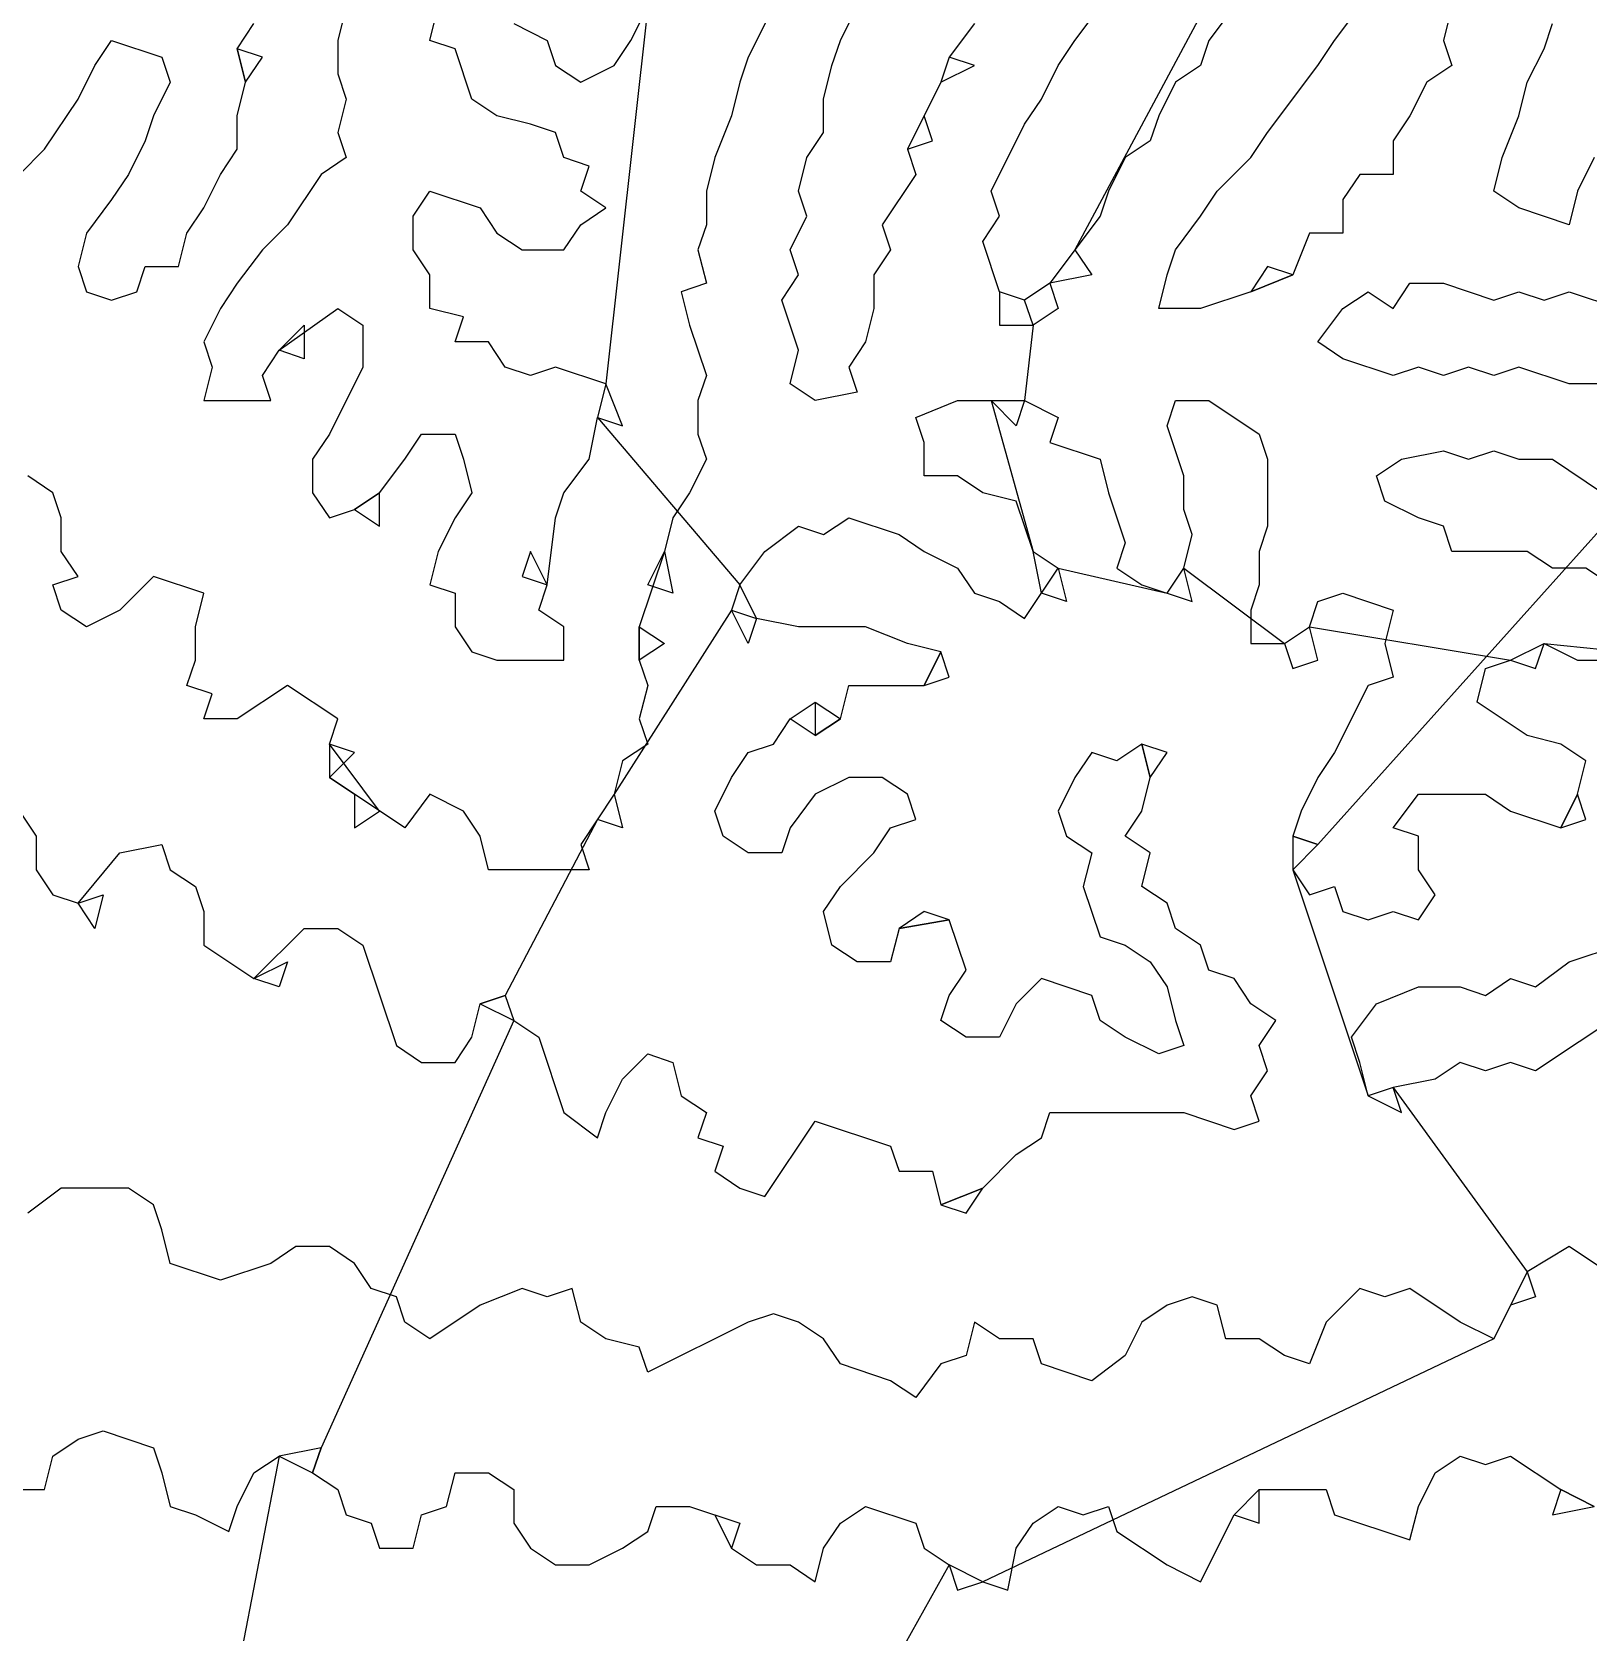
# Model space of a CAD drawing. Header units: metres. Extents: x 15 to 2853, y 44 to 1438.
# Drawn here: x 2055.5 to 2241.2, y 795 to 986 of the extents above; entities that cross this region are included whole.
import ezdxf

# ---------------------------------------------------------------- set-up
doc = ezdxf.new("R2010")
doc.units = ezdxf.units.M
doc.layers.add('Draw', color=2, linetype='CONTINUOUS')
doc.layers.add('Skip', color=1, linetype='CONTINUOUS')

msp = doc.modelspace()

# ---------------------------------------------------------------- linework, layer by layer
at = {"layer": 'draw'}
for p, q in [((2180, 985), (2186, 993)), ((2145, 991), (2141, 983)), ((2093, 989), (2092, 985)), ((2103, 985), (2104, 989)), ((2152, 985), (2154, 989)), ((2199, 989), (2196, 985)), ((2211, 985), (2214, 989)), ((2225, 989), (2224, 985)), ((2080, 984), (2082, 987)), ((2113, 987), (2117, 985)), ((2168, 987), (2165, 983)), ((2236, 984), (2237, 987)), ((2063, 982), (2065, 985)), ((2065, 985), (2071, 983)), ((2083, 983), (2080, 984)), ((2080, 984), (2081, 980)), ((2092, 985), (2092, 981)), ((2106, 984), (2103, 985)), ((2108, 978), (2106, 984)), ((2117, 985), (2118, 982)), ((2125, 982), (2127, 985)), ((2151, 982), (2152, 985)), ((2178, 982), (2180, 985)), ((2196, 985), (2195, 982)), ((2209, 982), (2211, 985)), ((2224, 985), (2225, 982)), ((2234, 980), (2236, 984)), ((2071, 983), (2072, 980)), ((2081, 980), (2083, 983)), ((2118, 982), (2121, 980)), ((2121, 980), (2125, 982)), ((2141, 983), (2140, 980)), ((2150, 978), (2151, 982)), ((2165, 983), (2164, 980)), ((2164, 980), (2168, 982)), ((2168, 982), (2165, 983)), ((2176, 978), (2178, 982)), ((2195, 982), (2192, 980)), ((2203, 974), (2209, 982)), ((2225, 982), (2222, 980)), ((2072, 980), (2070, 976)), ((2080, 976), (2081, 980)), ((2092, 981), (2093, 978)), ((2140, 980), (2139, 976)), ((2164, 980), (2160, 972)), ((2192, 980), (2190, 976)), ((2222, 980), (2220, 976)), ((2233, 976), (2234, 980)), ((2057, 972), (2061, 978)), ((2093, 978), (2092, 974)), ((2111, 976), (2108, 978)), ((2150, 974), (2150, 978)), ((2174, 975), (2176, 978)), ((2070, 976), (2069, 973)), ((2080, 972), (2080, 976)), ((2115, 975), (2111, 976)), ((2118, 974), (2115, 975)), ((2139, 976), (2137, 971)), ((2163, 973), (2162, 976)), ((2170, 967), (2174, 975)), ((2190, 976), (2189, 973)), ((2220, 976), (2218, 973)), ((2231, 971), (2233, 976)), ((2069, 973), (2067, 969)), ((2092, 974), (2093, 971)), ((2119, 971), (2118, 974)), ((2148, 971), (2150, 974)), ((2160, 972), (2163, 973)), ((2189, 973), (2186, 971)), ((2201, 971), (2203, 974)), ((2218, 973), (2218, 969)), ((2054, 969), (2057, 972)), ((2078, 969), (2080, 972)), ((2093, 971), (2090, 969)), ((2122, 970), (2119, 971)), ((2137, 971), (2136, 967)), ((2147, 967), (2148, 971)), ((2160, 972), (2161, 969)), ((2186, 971), (2184, 967)), ((2197, 967), (2201, 971)), ((2230, 967), (2231, 971)), ((2242, 971), (2240, 967)), ((2067, 969), (2065, 966)), ((2076, 965), (2078, 969)), ((2090, 969), (2086, 963)), ((2121, 967), (2122, 970)), ((2161, 969), (2157, 963)), ((2214, 969), (2212, 966)), ((2218, 969), (2214, 969)), ((2101, 964), (2103, 967)), ((2103, 967), (2109, 965)), ((2124, 965), (2121, 967)), ((2136, 967), (2136, 963)), ((2148, 964), (2147, 967)), ((2171, 964), (2170, 967)), ((2184, 967), (2183, 964)), ((2195, 964), (2197, 967)), ((2233, 965), (2230, 967)), ((2240, 967), (2239, 963)), ((2065, 966), (2062, 962)), ((2074, 962), (2076, 965)), ((2109, 965), (2111, 962)), ((2121, 963), (2124, 965)), ((2212, 966), (2212, 962)), ((2239, 963), (2233, 965)), ((2086, 963), (2083, 960)), ((2101, 960), (2101, 964)), ((2119, 960), (2121, 963)), ((2136, 963), (2135, 960)), ((2146, 960), (2148, 964)), ((2157, 963), (2158, 960)), ((2169, 961), (2171, 964)), ((2183, 964), (2177, 956)), ((2062, 962), (2061, 958)), ((2073, 958), (2074, 962)), ((2111, 962), (2114, 960)), ((2171, 955), (2169, 961)), ((2212, 962), (2208, 962)), ((2083, 960), (2080, 956)), ((2103, 957), (2101, 960)), ((2135, 960), (2136, 956)), ((2147, 957), (2146, 960)), ((2158, 960), (2156, 957)), ((2180, 960), (2182, 957)), ((2191, 957), (2192, 960)), ((2061, 958), (2062, 955)), ((2068, 955), (2069, 958)), ((2069, 958), (2073, 958)), ((2103, 953), (2103, 957)), ((2145, 954), (2147, 957)), ((2156, 957), (2156, 953)), ((2182, 957), (2177, 956)), ((2190, 953), (2191, 957)), ((2203, 958), (2201, 955)), ((2201, 955), (2206, 957)), ((2206, 957), (2203, 958)), ((2062, 955), (2065, 954)), ((2065, 954), (2068, 955)), ((2080, 956), (2078, 953)), ((2136, 956), (2133, 955)), ((2133, 955), (2134, 951)), ((2174, 954), (2171, 955)), ((2171, 955), (2171, 951)), ((2177, 956), (2174, 954)), ((2177, 956), (2178, 953)), ((2201, 955), (2195, 953)), ((2212, 953), (2215, 955)), ((2215, 955), (2218, 953)), ((2218, 953), (2220, 956)), ((2220, 956), (2224, 956)), ((2224, 956), (2230, 954)), ((2230, 954), (2233, 955)), ((2233, 955), (2236, 954)), ((2236, 954), (2239, 955)), ((2239, 955), (2245, 953)), ((2147, 948), (2145, 954)), ((2175, 951), (2174, 954)), ((2078, 953), (2076, 949)), ((2092, 953), (2095, 951)), ((2107, 952), (2103, 953)), ((2106, 949), (2107, 952)), ((2156, 953), (2155, 949)), ((2178, 953), (2175, 951)), ((2195, 953), (2190, 953)), ((2209, 949), (2212, 953)), ((2085, 948), (2088, 951)), ((2088, 951), (2088, 947)), ((2095, 951), (2095, 946)), ((2134, 951), (2136, 945)), ((2171, 951), (2175, 951)), ((2076, 949), (2077, 946)), ((2083, 945), (2085, 948)), ((2088, 947), (2085, 948)), ((2110, 949), (2106, 949)), ((2112, 946), (2110, 949)), ((2146, 944), (2147, 948)), ((2155, 949), (2153, 946)), ((2212, 947), (2209, 949)), ((2077, 946), (2076, 942)), ((2095, 946), (2091, 938)), ((2115, 945), (2112, 946)), ((2118, 946), (2115, 945)), ((2124, 944), (2118, 946)), ((2153, 946), (2154, 943)), ((2218, 945), (2212, 947)), ((2221, 946), (2218, 945)), ((2224, 945), (2221, 946)), ((2227, 946), (2224, 945)), ((2230, 945), (2227, 946)), ((2233, 946), (2230, 945)), ((2239, 944), (2233, 946)), ((2084, 942), (2083, 945)), ((2124, 944), (2123, 940)), ((2126, 939), (2124, 944)), ((2136, 945), (2135, 942)), ((2149, 942), (2146, 944)), ((2243, 944), (2239, 944)), ((2076, 942), (2084, 942)), ((2135, 942), (2135, 938)), ((2154, 943), (2149, 942)), ((2161, 940), (2166, 942)), ((2166, 942), (2174, 942)), ((2173, 939), (2170, 942)), ((2174, 942), (2173, 939)), ((2174, 942), (2178, 940)), ((2191, 939), (2192, 942)), ((2192, 942), (2196, 942)), ((2196, 942), (2202, 938)), ((2122, 935), (2123, 940)), ((2123, 940), (2126, 939)), ((2162, 937), (2161, 940)), ((2178, 940), (2177, 937)), ((2091, 938), (2089, 935)), ((2100, 935), (2102, 938)), ((2102, 938), (2106, 938)), ((2106, 938), (2107, 935)), ((2135, 938), (2136, 935)), ((2193, 933), (2191, 939)), ((2202, 938), (2203, 935)), ((2162, 933), (2162, 937)), ((2177, 937), (2183, 935)), ((2219, 935), (2224, 936)), ((2224, 936), (2227, 935)), ((2227, 935), (2230, 936)), ((2230, 936), (2233, 935)), ((2089, 935), (2089, 931)), ((2097, 931), (2100, 935)), ((2107, 935), (2108, 931)), ((2119, 931), (2122, 935)), ((2136, 935), (2134, 931)), ((2183, 935), (2184, 931)), ((2203, 935), (2203, 927)), ((2216, 933), (2219, 935)), ((2233, 935), (2237, 935)), ((2237, 935), (2243, 931)), ((2058, 931), (2055, 933)), ((2166, 933), (2162, 933)), ((2169, 931), (2166, 933)), ((2193, 929), (2193, 933)), ((2217, 930), (2216, 933)), ((2059, 928), (2058, 931)), ((2089, 931), (2091, 928)), ((2097, 931), (2094, 929)), ((2097, 927), (2097, 931)), ((2108, 931), (2106, 928)), ((2118, 928), (2119, 931)), ((2134, 931), (2132, 928)), ((2173, 930), (2169, 931)), ((2184, 931), (2186, 925)), ((2091, 928), (2094, 929)), ((2094, 929), (2097, 927)), ((2175, 924), (2173, 930)), ((2194, 926), (2193, 929)), ((2221, 928), (2217, 930)), ((2059, 924), (2059, 928)), ((2106, 928), (2104, 924)), ((2132, 928), (2131, 924)), ((2143, 924), (2147, 927)), ((2147, 927), (2150, 926)), ((2150, 926), (2153, 928)), ((2153, 928), (2159, 926)), ((2203, 927), (2202, 924)), ((2224, 927), (2221, 928)), ((2225, 924), (2224, 927)), ((2159, 926), (2162, 924)), ((2186, 925), (2185, 922)), ((2193, 922), (2194, 926)), ((2061, 921), (2059, 924)), ((2104, 924), (2103, 920)), ((2115, 924), (2114, 921)), ((2117, 920), (2115, 924)), ((2129, 920), (2131, 924)), ((2131, 924), (2132, 919)), ((2140, 920), (2143, 924)), ((2162, 924), (2166, 922)), ((2176, 919), (2175, 924)), ((2175, 924), (2178, 922)), ((2202, 924), (2202, 920)), ((2234, 924), (2225, 924)), ((2237, 922), (2234, 924)), ((2058, 920), (2061, 921)), ((2070, 921), (2066, 917)), ((2076, 919), (2070, 921)), ((2114, 921), (2117, 920)), ((2166, 922), (2168, 919)), ((2174, 916), (2178, 922)), ((2178, 922), (2179, 918)), ((2185, 922), (2188, 920)), ((2191, 919), (2193, 922)), ((2194, 918), (2193, 922)), ((2241, 922), (2237, 922)), ((2244, 920), (2241, 922)), ((2059, 917), (2058, 920)), ((2075, 915), (2076, 919)), ((2103, 920), (2106, 919)), ((2106, 919), (2106, 915)), ((2116, 917), (2117, 920)), ((2132, 919), (2129, 920)), ((2140, 920), (2139, 917)), ((2142, 916), (2140, 920)), ((2168, 919), (2171, 918)), ((2179, 918), (2176, 919)), ((2188, 920), (2194, 918)), ((2202, 920), (2201, 917)), ((2209, 918), (2212, 919)), ((2212, 919), (2218, 917)), ((2062, 915), (2059, 917)), ((2066, 917), (2062, 915)), ((2119, 915), (2116, 917)), ((2141, 913), (2139, 917)), ((2139, 917), (2142, 916)), ((2171, 918), (2174, 916)), ((2201, 917), (2201, 913)), ((2208, 915), (2209, 918)), ((2218, 917), (2217, 913)), ((2075, 911), (2075, 915)), ((2106, 915), (2108, 912)), ((2119, 911), (2119, 915)), ((2128, 915), (2131, 913)), ((2128, 911), (2128, 915)), ((2142, 916), (2141, 913)), ((2155, 915), (2147, 915)), ((2205, 913), (2208, 915)), ((2209, 911), (2208, 915)), ((2131, 913), (2128, 911)), ((2164, 912), (2160, 913)), ((2201, 913), (2205, 913)), ((2205, 913), (2206, 910)), ((2217, 913), (2218, 909)), ((2232, 911), (2236, 913)), ((2235, 910), (2236, 913)), ((2236, 913), (2240, 911)), ((2108, 912), (2111, 911)), ((2164, 912), (2162, 908)), ((2165, 909), (2164, 912)), ((2074, 908), (2075, 911)), ((2111, 911), (2119, 911)), ((2128, 911), (2129, 908)), ((2206, 910), (2209, 911)), ((2228, 906), (2229, 910)), ((2229, 910), (2232, 911)), ((2232, 911), (2235, 910)), ((2240, 911), (2244, 911)), ((2077, 907), (2074, 908)), ((2086, 908), (2080, 904)), ((2092, 904), (2086, 908)), ((2129, 908), (2128, 904)), ((2152, 904), (2153, 908)), ((2153, 908), (2162, 908)), ((2162, 908), (2165, 909)), ((2215, 908), (2211, 900)), ((2218, 909), (2215, 908)), ((2076, 904), (2077, 907)), ((2146, 904), (2149, 906)), ((2149, 906), (2149, 902)), ((2149, 906), (2152, 904)), ((2234, 902), (2228, 906)), ((2080, 904), (2076, 904)), ((2091, 901), (2092, 904)), ((2128, 904), (2129, 901)), ((2144, 901), (2146, 904)), ((2149, 902), (2146, 904)), ((2152, 904), (2149, 902)), ((2238, 901), (2234, 902)), ((2094, 900), (2091, 901)), ((2091, 901), (2091, 897)), ((2091, 897), (2094, 900)), ((2129, 901), (2126, 899)), ((2139, 897), (2141, 900)), ((2141, 900), (2144, 901)), ((2182, 900), (2180, 897)), ((2185, 899), (2182, 900)), ((2188, 901), (2185, 899)), ((2191, 900), (2188, 901)), ((2188, 901), (2189, 897)), ((2189, 897), (2191, 900)), ((2211, 900), (2209, 897)), ((2241, 899), (2238, 901)), ((2126, 899), (2125, 895)), ((2240, 895), (2241, 899)), ((2100, 891), (2091, 897)), ((2137, 893), (2139, 897)), ((2153, 897), (2149, 895)), ((2157, 897), (2153, 897)), ((2160, 895), (2157, 897)), ((2180, 897), (2178, 893)), ((2209, 897), (2207, 893)), ((2094, 895), (2094, 891)), ((2103, 895), (2100, 891)), ((2107, 893), (2103, 895)), ((2125, 895), (2121, 889)), ((2125, 895), (2126, 891)), ((2149, 895), (2146, 891)), ((2161, 892), (2160, 895)), ((2221, 895), (2229, 895)), ((2229, 895), (2232, 893)), ((2240, 895), (2238, 891)), ((2241, 892), (2240, 895)), ((2054, 893), (2056, 890)), ((2094, 891), (2097, 893)), ((2109, 890), (2107, 893)), ((2126, 891), (2123, 892)), ((2138, 890), (2137, 893)), ((2158, 891), (2161, 892)), ((2178, 893), (2179, 890)), ((2186, 890), (2188, 893)), ((2207, 893), (2206, 890)), ((2232, 893), (2238, 891)), ((2238, 891), (2241, 892)), ((2146, 891), (2145, 888)), ((2156, 888), (2158, 891)), ((2221, 890), (2218, 891)), ((2056, 890), (2056, 886)), ((2066, 888), (2071, 889)), ((2071, 889), (2072, 886)), ((2110, 886), (2109, 890)), ((2121, 889), (2122, 886)), ((2141, 888), (2138, 890)), ((2179, 890), (2182, 888)), ((2189, 888), (2186, 890)), ((2206, 890), (2206, 886)), ((2209, 889), (2206, 890)), ((2209, 889), (2206, 886)), ((2221, 886), (2221, 890)), ((2145, 888), (2141, 888)), ((2152, 884), (2156, 888)), ((2182, 888), (2181, 884)), ((2188, 884), (2189, 888)), ((2056, 886), (2058, 883)), ((2072, 886), (2075, 884)), ((2122, 886), (2110, 886)), ((2206, 886), (2208, 883)), ((2223, 883), (2221, 886)), ((2058, 883), (2061, 882)), ((2061, 882), (2064, 883)), ((2064, 883), (2063, 879)), ((2075, 884), (2076, 881)), ((2150, 881), (2152, 884)), ((2181, 884), (2183, 878)), ((2191, 882), (2188, 884)), ((2208, 883), (2211, 884)), ((2211, 884), (2212, 881)), ((2221, 880), (2223, 883)), ((2063, 879), (2061, 882)), ((2076, 881), (2076, 877)), ((2151, 877), (2150, 881)), ((2162, 881), (2159, 879)), ((2165, 880), (2162, 881)), ((2192, 879), (2191, 882)), ((2212, 881), (2215, 880)), ((2215, 880), (2218, 881)), ((2218, 881), (2221, 880)), ((2088, 879), (2092, 879)), ((2092, 879), (2095, 877)), ((2159, 879), (2158, 875)), ((2159, 879), (2165, 880)), ((2167, 874), (2165, 880)), ((2195, 877), (2192, 879)), ((2076, 877), (2082, 873)), ((2095, 877), (2099, 865)), ((2154, 875), (2151, 877)), ((2183, 878), (2186, 877)), ((2186, 877), (2189, 875)), ((2196, 874), (2195, 877)), ((2082, 873), (2086, 875)), ((2086, 875), (2085, 872)), ((2158, 875), (2154, 875)), ((2189, 875), (2191, 872)), ((2235, 872), (2239, 875)), ((2085, 872), (2082, 873)), ((2165, 871), (2167, 874)), ((2176, 873), (2173, 870)), ((2182, 871), (2176, 873)), ((2199, 873), (2196, 874)), ((2201, 870), (2199, 873)), ((2229, 871), (2232, 873)), ((2232, 873), (2235, 872)), ((2112, 871), (2109, 870)), ((2112, 871), (2113, 868)), ((2164, 868), (2165, 871)), ((2183, 868), (2182, 871)), ((2191, 872), (2192, 868)), ((2221, 872), (2226, 872)), ((2226, 872), (2229, 871)), ((2108, 866), (2109, 870)), ((2109, 870), (2113, 868)), ((2173, 870), (2171, 866)), ((2204, 868), (2201, 870)), ((2213, 866), (2216, 870)), ((2247, 870), (2235, 862)), ((2113, 868), (2116, 866)), ((2167, 866), (2164, 868)), ((2186, 866), (2183, 868)), ((2192, 868), (2193, 865)), ((2202, 865), (2204, 868)), ((2106, 863), (2108, 866)), ((2116, 866), (2119, 857)), ((2171, 866), (2167, 866)), ((2190, 864), (2186, 866)), ((2214, 863), (2213, 866)), ((2099, 865), (2102, 863)), ((2126, 861), (2129, 864)), ((2129, 864), (2132, 863)), ((2193, 865), (2190, 864)), ((2203, 862), (2202, 865)), ((2102, 863), (2106, 863)), ((2132, 863), (2133, 859)), ((2201, 859), (2203, 862)), ((2215, 859), (2214, 863)), ((2226, 863), (2223, 861)), ((2229, 862), (2226, 863)), ((2232, 863), (2229, 862)), ((2235, 862), (2232, 863)), ((2124, 857), (2126, 861)), ((2218, 860), (2215, 859)), ((2223, 861), (2218, 860)), ((2219, 857), (2218, 860)), ((2133, 859), (2136, 857)), ((2202, 856), (2201, 859)), ((2215, 859), (2219, 857)), ((2119, 857), (2123, 854)), ((2123, 854), (2124, 857)), ((2136, 857), (2135, 854)), ((2143, 847), (2149, 856)), ((2149, 856), (2158, 853)), ((2176, 854), (2177, 857)), ((2177, 857), (2193, 857)), ((2193, 857), (2199, 855)), ((2199, 855), (2202, 856)), ((2135, 854), (2138, 853)), ((2173, 852), (2176, 854)), ((2138, 853), (2137, 850)), ((2158, 853), (2159, 850)), ((2169, 848), (2173, 852)), ((2137, 850), (2140, 848)), ((2159, 850), (2163, 850)), ((2163, 850), (2164, 846)), ((2059, 848), (2055, 845)), ((2067, 848), (2059, 848)), ((2070, 846), (2067, 848)), ((2140, 848), (2143, 847)), ((2169, 848), (2164, 846)), ((2167, 845), (2169, 848)), ((2071, 843), (2070, 846)), ((2164, 846), (2167, 845)), ((2072, 839), (2071, 843)), ((2087, 841), (2084, 839)), ((2091, 841), (2087, 841)), ((2094, 839), (2091, 841)), ((2239, 841), (2234, 838)), ((2245, 837), (2239, 841)), ((2078, 837), (2072, 839)), ((2084, 839), (2078, 837)), ((2096, 836), (2094, 839)), ((2234, 838), (2230, 830)), ((2234, 838), (2235, 835)), ((2099, 835), (2096, 836)), ((2100, 832), (2099, 835)), ((2117, 835), (2114, 836)), ((2120, 836), (2117, 835)), ((2121, 832), (2120, 836)), ((2194, 835), (2191, 834)), ((2197, 834), (2194, 835)), ((2217, 835), (2214, 836)), ((2220, 836), (2217, 835)), ((2226, 832), (2220, 836)), ((2235, 835), (2232, 834)), ((2109, 834), (2103, 830)), ((2144, 833), (2141, 832)), ((2147, 832), (2144, 833)), ((2191, 834), (2188, 832)), ((2198, 830), (2197, 834)), ((2103, 830), (2100, 832)), ((2124, 830), (2121, 832)), ((2141, 832), (2129, 826)), ((2150, 830), (2147, 832)), ((2168, 832), (2167, 828)), ((2171, 830), (2168, 832)), ((2188, 832), (2186, 828)), ((2210, 832), (2208, 827)), ((2230, 830), (2226, 832)), ((2128, 829), (2124, 830)), ((2129, 826), (2128, 829)), ((2152, 827), (2150, 830)), ((2175, 830), (2171, 830)), ((2176, 827), (2175, 830)), ((2202, 830), (2198, 830)), ((2205, 828), (2202, 830)), ((2167, 828), (2164, 827)), ((2208, 827), (2205, 828)), ((2158, 825), (2152, 827)), ((2164, 827), (2161, 823)), ((2182, 825), (2176, 827)), ((2161, 823), (2158, 825)), ((2058, 816), (2061, 818)), ((2061, 818), (2064, 819)), ((2064, 819), (2070, 817)), ((2057, 812), (2058, 816)), ((2070, 817), (2071, 814)), ((2082, 814), (2085, 816)), ((2090, 817), (2085, 816)), ((2085, 816), (2089, 814)), ((2090, 817), (2089, 814)), ((2223, 814), (2226, 816)), ((2226, 816), (2229, 815)), ((2229, 815), (2232, 816)), ((2232, 816), (2238, 812)), ((2071, 814), (2072, 810)), ((2080, 810), (2082, 814)), ((2089, 814), (2092, 812)), ((2105, 810), (2106, 814)), ((2106, 814), (2110, 814)), ((2110, 814), (2113, 812)), ((2221, 810), (2223, 814)), ((2053, 812), (2057, 812)), ((2092, 812), (2093, 809)), ((2113, 812), (2113, 808)), ((2202, 812), (2199, 809)), ((2202, 808), (2202, 812)), ((2202, 812), (2210, 812)), ((2210, 812), (2211, 809)), ((2238, 812), (2237, 809)), ((2242, 810), (2238, 812)), ((2072, 810), (2075, 809)), ((2079, 807), (2080, 810)), ((2102, 809), (2105, 810)), ((2129, 807), (2130, 810)), ((2130, 810), (2134, 810)), ((2134, 810), (2140, 808)), ((2152, 808), (2155, 810)), ((2155, 810), (2161, 808)), ((2175, 808), (2178, 810)), ((2178, 810), (2181, 809)), ((2181, 809), (2184, 810)), ((2184, 810), (2185, 807)), ((2220, 806), (2221, 810)), ((2237, 809), (2242, 810)), ((2075, 809), (2079, 807)), ((2093, 809), (2096, 808)), ((2096, 808), (2097, 805)), ((2101, 805), (2102, 809)), ((2113, 808), (2115, 805)), ((2139, 805), (2137, 809)), ((2140, 808), (2139, 805)), ((2150, 805), (2152, 808)), ((2161, 808), (2162, 805)), ((2173, 805), (2175, 808)), ((2195, 801), (2199, 809)), ((2199, 809), (2202, 808)), ((2211, 809), (2220, 806)), ((2126, 805), (2129, 807)), ((2185, 807), (2191, 803)), ((2097, 805), (2101, 805)), ((2115, 805), (2118, 803)), ((2122, 803), (2126, 805)), ((2139, 805), (2142, 803)), ((2149, 801), (2150, 805)), ((2162, 805), (2165, 803)), ((2172, 800), (2173, 805)), ((2118, 803), (2122, 803)), ((2142, 803), (2146, 803)), ((2146, 803), (2149, 801)), ((2165, 803), (2166, 800)), ((2169, 801), (2165, 803)), ((2191, 803), (2195, 801)), ((2166, 800), (2169, 801)), ((2169, 801), (2172, 800))]:
    msp.add_line(p, q, dxfattribs=at)
at = {"layer": 'skip'}
for p, q in [((2218, 1031), (2180, 960)), ((2129, 989), (2124, 944)), ((2127, 985), (2129, 989)), ((2081, 980), (2080, 984)), ((2061, 978), (2063, 982)), ((2165, 983), (2164, 980)), ((2162, 976), (2160, 972)), ((2287, 976), (2209, 889)), ((2192, 960), (2195, 964)), ((2208, 962), (2206, 957)), ((2114, 960), (2119, 960)), ((2206, 957), (2201, 955)), ((2174, 954), (2171, 955)), ((2085, 948), (2092, 953)), ((2175, 951), (2174, 942)), ((2170, 942), (2175, 924)), ((2123, 940), (2140, 920)), ((2094, 929), (2097, 931)), ((2117, 920), (2118, 928)), ((2131, 924), (2128, 915)), ((2178, 922), (2191, 919)), ((2193, 922), (2205, 913)), ((2139, 917), (2125, 895)), ((2128, 915), (2128, 911)), ((2147, 915), (2142, 916)), ((2160, 913), (2155, 915)), ((2208, 915), (2232, 911)), ((2236, 913), (2256, 911)), ((2162, 908), (2164, 912)), ((2146, 904), (2149, 906)), ((2149, 902), (2152, 904)), ((2097, 893), (2091, 901)), ((2189, 897), (2188, 901)), ((2091, 897), (2094, 895)), ((2188, 893), (2189, 897)), ((2218, 891), (2221, 895)), ((2238, 891), (2240, 895)), ((2123, 892), (2112, 871)), ((2206, 890), (2209, 889)), ((2061, 882), (2066, 888)), ((2206, 886), (2215, 859)), ((2082, 873), (2088, 879)), ((2165, 880), (2159, 879)), ((2239, 875), (2245, 877)), ((2109, 870), (2112, 871)), ((2216, 870), (2221, 872)), ((2113, 868), (2090, 817)), ((2218, 860), (2234, 838)), ((2164, 846), (2169, 848)), ((2114, 836), (2109, 834)), ((2214, 836), (2210, 832)), ((2232, 834), (2230, 830)), ((2230, 830), (2169, 801)), ((2186, 828), (2182, 825)), ((2085, 816), (2079, 785)), ((2089, 814), (2090, 817)), ((2199, 809), (2202, 812)), ((2238, 812), (2242, 810)), ((2137, 809), (2139, 805)), ((2165, 803), (2137, 753))]:
    msp.add_line(p, q, dxfattribs=at)

doc.saveas('drawing.dxf')
